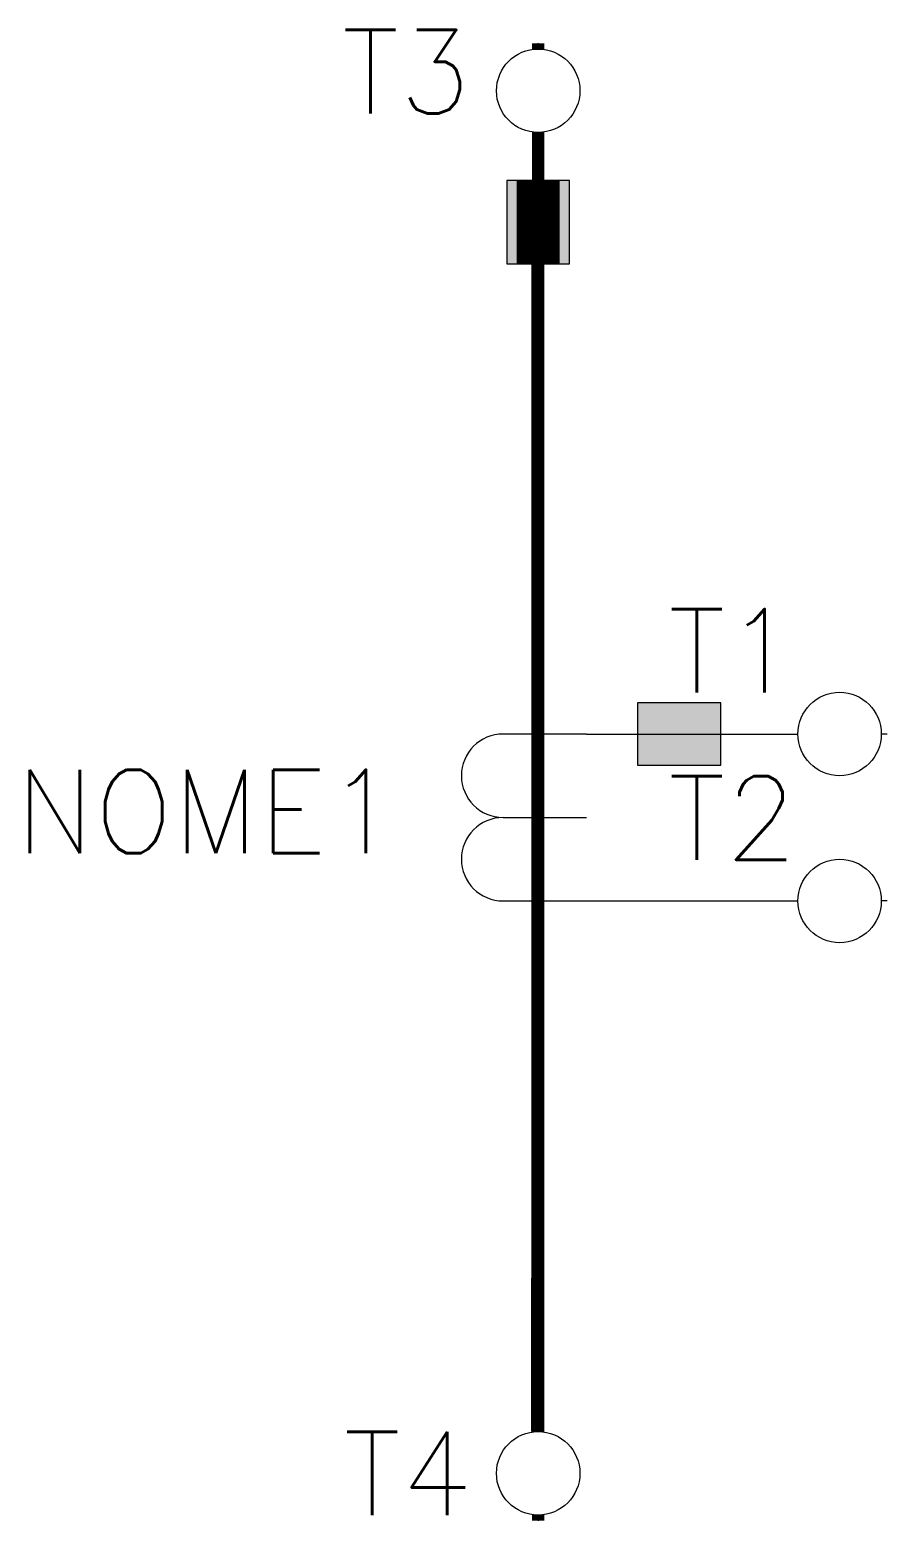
# Model space of a CAD drawing. Header units: millimetres. Extents: x 1733.5 to 1754, y 2288.2 to 2324.
import ezdxf

# ---------------------------------------------------------------- set-up
doc = ezdxf.new("R2010")
doc.units = ezdxf.units.MM
doc.styles.add('ROMANS', font='romans.shx')

# ---------------------------------------------------------------- blocks, each defined once
blk = doc.blocks.new('QUA')
at = {"color": 0}
blk.add_lwpolyline([(0, -2), (1.5, -2), (1.5, 0), (0, 0)], close=True, dxfattribs=at)
blk.add_solid([(0, 0), (1.5, 0), (0, -2), (1.5, -2)], dxfattribs=at)

msp = doc.modelspace()

# ---------------------------------------------------------------- linework, layer by layer
for p, q in [((1745.651, 2323.582), (1745.651, 2323.72)), ((1754.016, 2307.168), (1753.878, 2307.168)), ((1744.81, 2305.168), (1746.81, 2305.168)), ((1754.016, 2303.168), (1753.878, 2303.168)), ((1745.651, 2288.453), (1745.651, 2288.315))]:
    msp.add_line(p, q)
at = {"color": 5}
for p, q in [((1745.151, 2320.431), (1745.151, 2318.431)), ((1746.151, 2320.431), (1745.151, 2320.431)), ((1746.151, 2320.431), (1745.151, 2320.431)), ((1746.151, 2318.431), (1746.151, 2320.431)), ((1745.151, 2318.431), (1746.151, 2318.431)), ((1746.151, 2318.431), (1745.151, 2318.431))]:
    msp.add_line(p, q, dxfattribs=at)
at = {"linetype": 'Continuous'}
for p, q in [((1746.81, 2307.168), (1751.878, 2307.168)), ((1746.81, 2303.168), (1751.878, 2303.168))]:
    msp.add_line(p, q, dxfattribs=at)
at = {"color": 5, "const_width": 0.3}
for points in [[(1745.651, 2323.72), (1745.651, 2323.582)], [(1745.651, 2321.582), (1745.651, 2290.453)], [(1745.318, 2320.431), (1745.318, 2318.431)], [(1745.44, 2320.431), (1745.44, 2318.431)], [(1745.784, 2320.431), (1745.784, 2318.431)], [(1745.985, 2320.431), (1745.985, 2318.431)], [(1745.639, 2319.669), (1745.632, 2290.453)], [(1745.651, 2319.669), (1745.651, 2290.453)], [(1745.651, 2288.453), (1745.651, 2288.315)]]:
    msp.add_lwpolyline(points, dxfattribs=at)
for points in [[(1746.81, 2307.168), (1744.81, 2307.168, 1), (1744.81, 2305.168), (1746.81, 2305.168)], [(1744.81, 2305.168, 1), (1744.81, 2303.168), (1746.81, 2303.168)]]:
    msp.add_lwpolyline(points, format="xyb")
at = {"linetype": 'Continuous'}
for centre in [(1745.651, 2322.582), (1752.878, 2307.168), (1752.878, 2303.168), (1745.651, 2289.453)]:
    msp.add_circle(centre, 1, dxfattribs=at)

# ---------------------------------------------------------------- block references
msp.add_blockref('QUA', (1744.901, 2320.431))
at = {"rotation": 90}
msp.add_blockref('QUA', (1748.029, 2306.418), dxfattribs=at)

# ---------------------------------------------------------------- texts
at = {"style": 'ROMANS'}
for tag, p in [('T3', (1740.944, 2322.039)), ('T1', (1748.766, 2308.161)), ('NOME1', (1733.123, 2304.311)), ('T2', (1748.766, 2304.154)), ('T4', (1740.986, 2288.448))]:
    msp.add_attdef(tag, p, '', height=2, dxfattribs=at)

doc.saveas('drawing.dxf')
